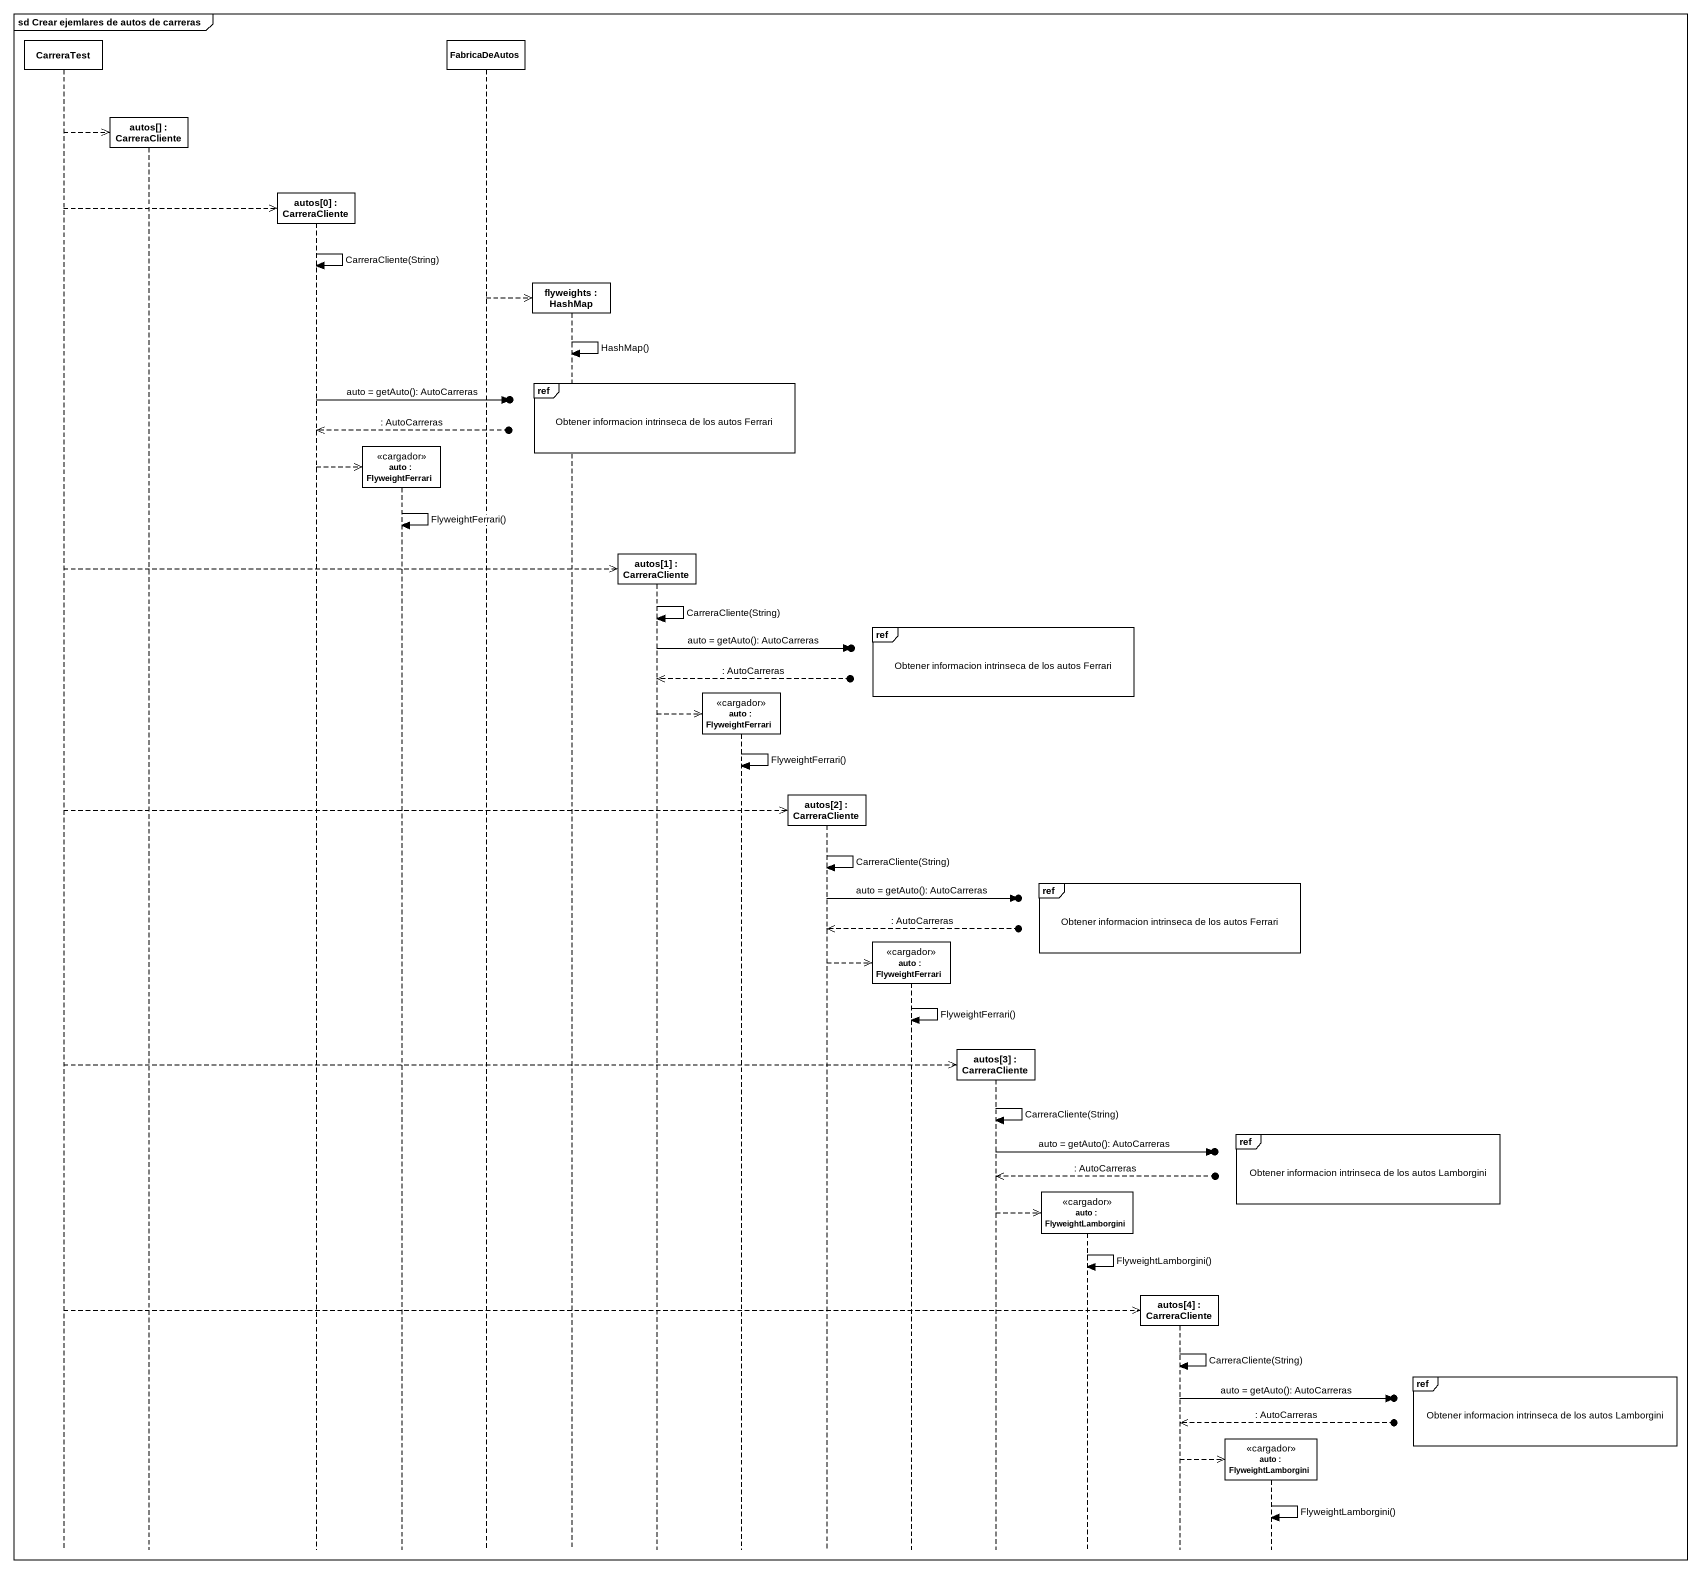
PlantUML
@startuml
mainframe sd Crear ejemlares de autos de carreras
hide footbox
participant CarreraTest
participant "autos[] : CarreraCliente" as autos
participant "autos[0] : CarreraCliente" as autos_0
participant "auto : FlyweightFerrari" as auto <<cargador>>
participant FabricaDeAutos
participant "flyweights : HashMap" as flyweights
participant "autos[1] : CarreraCliente" as autos_1
participant "auto : FlyweightFerrari" as auto_2 <<cargador>>
participant "autos[2] : CarreraCliente" as autos_2
participant "auto : FlyweightFerrari" as auto_3 <<cargador>>
participant "autos[3] : CarreraCliente" as autos_3
participant "auto : FlyweightLamborgini" as auto_4 <<cargador>>
participant "autos[4] : CarreraCliente" as autos_4
participant "auto : FlyweightLamborgini" as auto_5 <<cargador>>

CarreraTest -->> autos **
CarreraTest -->> autos_0 **
autos_0 -> autos_0 : CarreraCliente(String)
FabricaDeAutos -->> flyweights **
flyweights -> flyweights : HashMap()
ref over flyweights, autos_1, auto_2 : Obtener informacion intrinseca de los autos Ferrari
autos_0 ->o] : auto = getAuto(): AutoCarreras
autos_0 <<--o] : : AutoCarreras
autos_0 -->> auto **
auto -> auto : FlyweightFerrari()
CarreraTest -->> autos_1 **
autos_1 -> autos_1 : CarreraCliente(String)
ref over auto_3, autos_3, auto_4 : Obtener informacion intrinseca de los autos Ferrari
autos_1 ->o] : auto = getAuto(): AutoCarreras
autos_1 <<--o] : : AutoCarreras
autos_1 -->> auto_2 **
auto_2 -> auto_2 : FlyweightFerrari()
CarreraTest -->> autos_2 **
autos_2 -> autos_2 : CarreraCliente(String)
ref over auto_4, autos_4, auto_5 : Obtener informacion intrinseca de los autos Ferrari
autos_2 ->o] : auto = getAuto(): AutoCarreras
autos_2 <<--o] : : AutoCarreras
autos_2 -->> auto_3 **
auto_3 -> auto_3 : FlyweightFerrari()
CarreraTest -->> autos_3 **
autos_3 -> autos_3 : CarreraCliente(String)
ref over auto_5 : Obtener informacion intrinseca de los autos Lamborgini
autos_3 ->o] : auto = getAuto(): AutoCarreras
autos_3 <<--o] : : AutoCarreras
autos_3 -->> auto_4 **
auto_4 -> auto_4 : FlyweightLamborgini()
CarreraTest -->> autos_4 **
autos_4 -> autos_4 : CarreraCliente(String)
ref over auto_5 : Obtener informacion intrinseca de los autos Lamborgini
autos_4 ->o] : auto = getAuto(): AutoCarreras
autos_4 <<--o] : : AutoCarreras
autos_4 -->> auto_5 **
auto_5 -> auto_5 : FlyweightLamborgini()
@enduml
